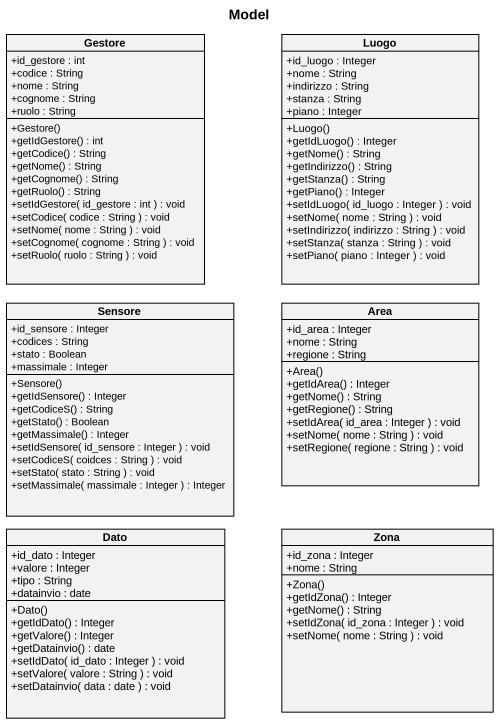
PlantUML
@startuml
title Model
hide circle
hide empty members
skinparam classAttributeIconSize 0
class Gestore {
  +id_gestore : int
  +codice : String
  +nome : String
  +cognome : String
  +ruolo : String
  +Gestore()
  +getIdGestore() : int
  +getCodice() : String
  +getNome() : String
  +getCognome() : String
  +getRuolo() : String
  +setIdGestore( id_gestore : int ) : void
  +setCodice( codice : String ) : void
  +setNome( nome : String ) : void
  +setCognome( cognome : String ) : void
  +setRuolo( ruolo : String ) : void
}
class Luogo {
  +id_luogo : Integer
  +nome : String
  +indirizzo : String
  +stanza : String
  +piano : Integer
  +Luogo()
  +getIdLuogo() : Integer
  +getNome() : String
  +getIndirizzo() : String
  +getStanza() : String
  +getPiano() : Integer
  +setIdLuogo( id_luogo : Integer ) : void
  +setNome( nome : String ) : void
  +setIndirizzo( indirizzo : String ) : void
  +setStanza( stanza : String ) : void
  +setPiano( piano : Integer ) : void
}
class Sensore {
  +id_sensore : Integer
  +codices : String
  +stato : Boolean
  +massimale : Integer
  +Sensore()
  +getIdSensore() : Integer
  +getCodiceS() : String
  +getStato() : Boolean
  +getMassimale() : Integer
  +setIdSensore( id_sensore : Integer ) : void
  +setCodiceS( coidces : String ) : void
  +setStato( stato : String ) : void
  +setMassimale( massimale : Integer ) : Integer
}
class Area {
  +id_area : Integer
  +nome : String
  +regione : String
  +Area()
  +getIdArea() : Integer
  +getNome() : String
  +getRegione() : String
  +setIdArea( id_area : Integer ) : void
  +setNome( nome : String ) : void
  +setRegione( regione : String ) : void
}
class Dato {
  +id_dato : Integer
  +valore : Integer
  +tipo : String
  +datainvio : date
  +Dato()
  +getIdDato() : Integer
  +getValore() : Integer
  +getDatainvio() : date
  +setIdDato( id_dato : Integer ) : void
  +setValore( valore : String ) : void
  +setDatainvio( data : date ) : void
}
class Zona {
  +id_zona : Integer
  +nome : String
  +Zona()
  +getIdZona() : Integer
  +getNome() : String
  +setIdZona( id_zona : Integer ) : void
  +setNome( nome : String ) : void
}
@enduml
